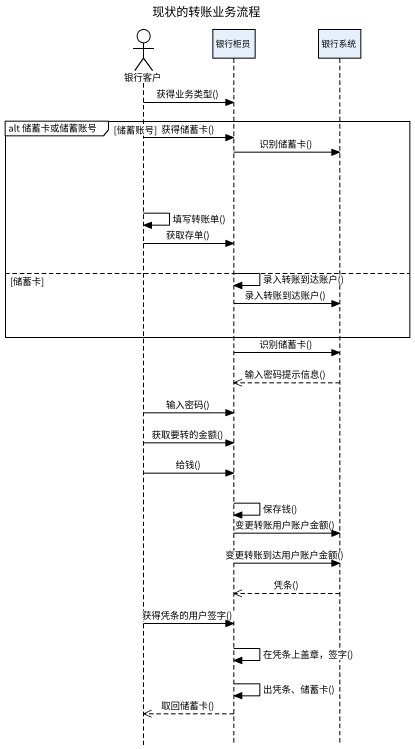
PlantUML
@startuml
title 现状的转账业务流程
hide footbox
actor 银行客户
participant 银行柜员
participant 银行系统

银行客户 -> 银行柜员 : 获得业务类型()
group alt 储蓄卡或储蓄账号 [储蓄账号]
  银行客户 -> 银行柜员 : 获得储蓄卡()
  银行柜员 -> 银行系统 : 识别储蓄卡()
  银行客户 -> 银行客户 : 填写转账单()
  银行客户 -> 银行柜员 : 获取存单()
else 储蓄卡
  银行柜员 -> 银行柜员 : 录入转账到达账户()
  银行柜员 -> 银行系统 : 录入转账到达账户()
end
银行柜员 -> 银行系统 : 识别储蓄卡()
银行系统 -->> 银行柜员 : 输入密码提示信息()
银行客户 -> 银行柜员 : 输入密码()
银行客户 -> 银行柜员 : 获取要转的金额()
银行客户 -> 银行柜员 : 给钱()
银行柜员 -> 银行柜员 : 保存钱()
银行柜员 -> 银行系统 : 变更转账用户账户金额()
银行柜员 -> 银行系统 : 变更转账到达用户账户金额()
银行系统 -->> 银行柜员 : 凭条()
银行客户 -> 银行柜员 : 获得凭条的用户签字()
银行柜员 -> 银行柜员 : 在凭条上盖章，签字()
银行柜员 -> 银行柜员 : 出凭条、储蓄卡()
银行柜员 -->> 银行客户 : 取回储蓄卡()
@enduml
